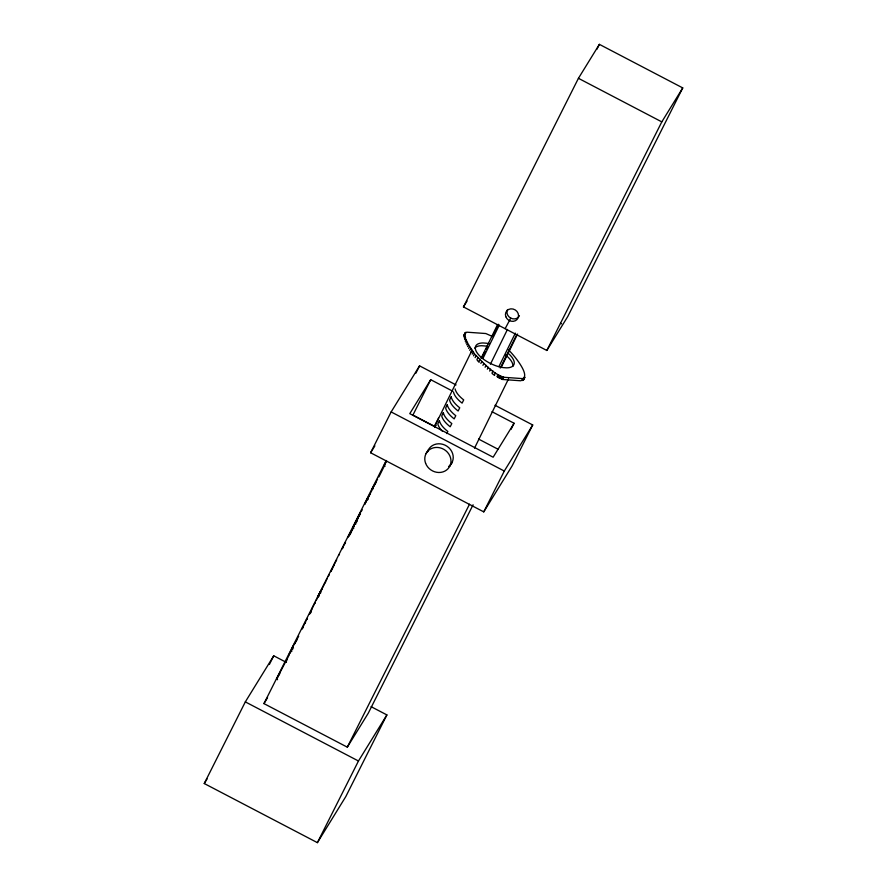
<?xml version="1.0" encoding="UTF-8"?>
<svg xmlns="http://www.w3.org/2000/svg" width="887" height="887" viewBox="0 0 887 887"><rect width="100%" height="100%" fill="white"/><g stroke="black" fill="none" stroke-linecap="round" stroke-linejoin="round"><path stroke-width="1.33" d="M491.62 336.106L485.81 333.534L466.85 332.181C459.61 335.386 472.727 349.733 474.456 353.946C483.304 362.395 491.841 373.216 503.749 377.274L522.709 378.627C530.637 374.658 512.376 353.292 508.439 349.933M288.519 655.648L293.275 646.124L292.51 647.432L293.508 648.087M339.1 554.918L339.444 554.608M384.98 466.385L383.982 465.852L386.51 460.519M355.354 522.92L360.444 512.886L352.638 528.242L353.691 526.568M369.934 494.181L365.211 503.461M333.412 566.549L334.133 564.997M311.969 608.892L315.251 602.251M323.511 585.919L324.986 582.848M372.551 489.302L372.995 488.271L364.612 504.359L364.978 503.86M304.795 623.55L305.217 622.63M315.284 602.572L315.184 603.038M310.672 612.862L311.082 611.997M332.159 568.578L330.784 571.66L333.068 567.303M463.768 335.552L465.087 332.758M463.79 335.818L465.531 332.459M463.846 336.095L464.777 334.177M464.877 334.266L465.808 332.348M464.2 337.77L465.143 335.863M464.666 339.477L465.608 337.57M465.243 341.229L466.174 339.311M465.919 342.992L466.861 341.085M466.717 344.799L467.649 342.881M467.615 346.617L468.547 344.71M468.613 348.469L469.545 346.551M469.711 350.332L470.653 348.425M470.919 352.217L471.862 350.31M434.519 426.736L471.607 351.163M472.228 354.124L473.17 352.206M473.514 355.864L474.456 353.946M475.099 357.627L476.042 355.709M476.929 359.568L477.871 357.649M478.847 361.497L479.789 359.59M481.064 358.281L497.507 324.775M482.517 356.563L484.945 351.596M486.165 349.112L487.384 346.629M492.263 336.705L498.35 324.287M482.894 358.536L499.337 325.019M480.854 363.426L481.796 361.519M482.938 365.355L483.881 363.437M485.1 367.273L486.043 365.355M487.34 369.169L488.282 367.262M490.411 364.191L507.464 329.432M489.657 371.065L490.6 369.147M492.041 372.928L492.984 371.021M494.491 374.791L495.423 372.873M498.893 366.641L515.336 333.135M500.29 368.027L516.733 334.521M501.133 367.551L517.576 334.033M496.997 376.62L497.94 374.702M497.43 376.92L498.361 375.013M497.873 377.219L498.816 375.312M498.339 377.507L499.281 375.589M498.816 377.773L499.758 375.855M499.314 378.028L500.257 376.11M499.47 378.095L500.401 376.188M499.813 378.261L500.756 376.343M500.323 378.472L501.266 376.565M500.833 378.66L501.776 376.753M501.343 378.838L502.286 376.92M501.842 378.971L502.785 377.064M502.33 379.093L503.273 377.186M502.807 379.181L503.749 377.274M474.512 448.168L508.561 378.793M521.767 380.545L522.709 378.627M522.155 380.512L523.086 378.605M522.498 380.456L523.441 378.538M522.809 380.368L523.751 378.461M523.086 380.257L524.029 378.35M523.33 380.124L524.849 377.175M523.685 379.769L524.816 377.418M325.263 582.715L325.773 581.684M318.599 596.74L319.109 595.698M342.426 548.598L342.903 547.623M359.146 516.145L359.623 515.181M434.763 427.423L435.938 425.039A22.718 9.735 27 0 0 435.595 425.793M371.065 706.651L386.887 714.911L345.819 796.559L317.402 842.65L204.254 783.531L245.322 701.883L273.739 655.792L285.902 662.157M495.001 405.259L532.71 424.973L512.176 465.797L483.759 511.877L370.611 452.758L391.145 411.934L419.562 365.854L456.062 384.925M269.382 664.452L273.739 655.792M415.837 373.272L419.562 365.854M323.433 586.174L317.513 596.973L322.402 588.591M473.081 504.781L368.26 713.203L347.316 747.164L263.949 703.602L386.144 460.641M463.457 306.913L578.435 78.311L599.379 44.35L682.746 87.913L567.769 316.515L546.824 350.476L463.457 306.913L467.072 301.059M277.553 679.686L276.556 679.154L288.663 655.992M292.51 647.432L298.708 636.167M316.06 600.599L319.741 593.647M345.431 542.212L342.194 548.687M347.771 537.566L354.379 525.758M385.091 463.956L386.089 461.961M309.496 614.325L311.625 610.112M360.543 512.852L355.321 523.075M452.78 391.222L430.716 379.691L412.921 415.072L434.386 426.292L438.5 418.121M596.884 49.295L599.379 44.35M446.782 433.588L447.846 431.459A22.818 9.768 27 0 1 439.409 420.638L437.812 423.853A22.774 9.757 27 0 0 442.513 431.381M505.135 328.7L510.746 318.111A6.719 6.087 31.7 0 0 519.438 315.772M347.316 747.164L469.511 504.204M546.824 350.476L661.802 121.874L682.746 87.913M510.979 429.441L514.083 423.254L492.019 411.723M317.402 842.65L358.459 761.002L386.887 714.911M483.759 511.877L504.293 471.052L532.71 424.973M293.076 646.712L291.612 649.761L292.089 648.985M334.011 564.919L336.683 559.797M307.157 618.405L301.946 629.238M306.702 619.658L307.456 618.206M325.995 580.852L327.103 578.734M357.849 518.651L356.585 520.957M328.245 576.583L329.376 574.499M344.932 543.764L345.531 542.711M294.417 644.195L296.923 639.893M361.142 511.644L362.218 509.814M384.781 465.043L378.86 476.962M377.596 479.124L372.03 489.325L375.933 482.65M348.536 536.424L352.649 529.373M349.212 535.737L351.108 532.499M290.116 653.043L291.446 650.759M286.978 659.529L286.113 662.123M276.556 679.154L279.804 673.588M305.106 623.251L305.549 622.497M302.423 628.495L303.099 627.375M288.929 655.038L289.45 654.174M384.581 464.954L384.082 465.764M370.611 452.758L374.879 445.851M430.716 379.691L409.772 413.652L493.139 457.215L514.083 423.254M204.254 783.531L207.103 778.919M263.949 703.602L267.552 697.747M425.971 453.734L428.221 450.097M449.798 466.185L452.037 462.537M312.024 609.047L312.424 608.438M501.975 379.425L520.78 380.778M578.435 78.311L661.802 121.874M560.517 323.267L561.549 323.81M478.548 439.054L497.973 449.199M391.145 411.934L504.293 471.052M367.14 499.026L368.149 499.558M356.197 520.824L357.206 521.345M355.609 522.354L356.618 522.875M354.745 523.685L355.742 524.206M352.771 527.765L353.78 528.286M319.919 592.172L320.928 592.704M291.69 649.118L292.688 649.65M290.858 650.703L291.867 651.235M285.403 661.558L286.412 662.079M245.322 701.883L358.459 761.002M492.207 373.615L494.624 375.445M477.273 360.399L479.168 362.306M427.445 452.082A13.449 12.174 31.7 0 1 447.115 446.338A13.449 12.174 31.7 0 1 448.6 466.562M453.523 392.121A23.184 9.934 27 0 0 462.105 403.119L463.713 399.915A23.228 9.945 27 0 1 455.109 388.905M474.756 348.159A21.233 9.136 26.1 0 1 481.608 345.719L485.089 345.974A21.233 9.136 26.1 0 1 487.617 346.44M505.601 355.044A21.233 9.136 26.1 0 1 512.841 366.409M508.95 353.991A21.233 9.136 26.1 0 1 506.599 367.85L503.117 367.595A21.233 9.136 26.1 0 1 478.137 354.212A21.233 9.136 26.1 0 1 482.96 342.959L486.442 343.214A21.233 9.136 26.1 0 1 488.97 343.679M510.746 318.111A6.719 6.087 31.7 0 1 507.53 309.552M443.334 412.71L441.737 415.925A22.885 9.801 27 0 0 450.208 426.769L451.816 423.576A22.918 9.812 27 0 1 443.334 412.71M447.259 404.771L445.662 407.987A22.984 9.846 27 0 0 454.177 418.886L455.785 415.693A23.029 9.857 27 0 1 447.259 404.771M451.184 396.844L449.598 400.059A23.084 9.89 27 0 0 458.135 411.003L459.743 407.798A23.129 9.901 27 0 1 451.184 396.844M425.594 463.258A13.449 12.174 31.7 0 0 447.968 468.791A13.449 12.174 31.7 0 0 440.085 447.835A13.449 12.174 31.7 0 0 425.594 463.258M505.834 316.737A6.719 6.087 31.7 0 0 517.032 319.508A6.719 6.087 31.7 0 0 513.085 309.031A6.719 6.087 31.7 0 0 505.834 316.737"/></g></svg>
